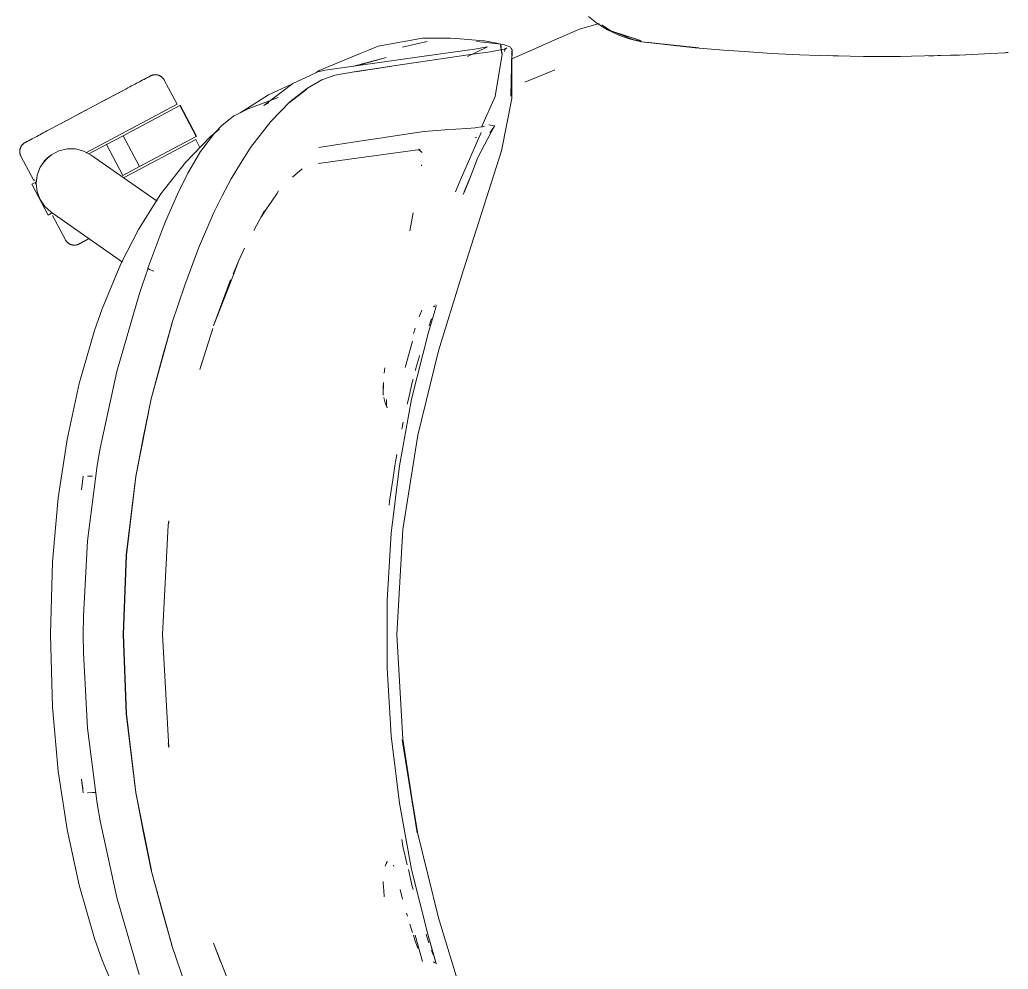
# Model space of a CAD drawing. Header units: millimetres. Extents: x 155927 to 317870, y -36033 to 97293.
# Drawn here: x 220217.9 to 220614, y 10293 to 10673.4 of the extents above; entities that cross this region are included whole.
import ezdxf

# ---------------------------------------------------------------- set-up
doc = ezdxf.new("R2010")
doc.units = ezdxf.units.MM
doc.header["$MEASUREMENT"] = 0
doc.layers.add('G-IMPT', color=8, linetype='CONTINUOUS', lineweight=9)
doc.layers.add('I-FURN', color=8, linetype='CONTINUOUS', lineweight=9)

msp = doc.modelspace()

# ---------------------------------------------------------------- linework, layer by layer
at = {"layer": 'G-IMPT'}
for p, q in [((220445.8, 10674.7), (220449.11, 10672.08)), ((220442.27, 10669.63), (220431.15, 10664.78)), ((220442.27, 10669.63), (220450.09, 10671.89)), ((220453.43, 10669.35), (220449.11, 10672.08)), ((220454.75, 10668.95), (220451.18, 10671.38)), ((220453.43, 10669.35), (220458.01, 10667.16)), ((220379.28, 10666.05), (220361.59, 10662.81)), ((220379.28, 10666.05), (220386.25, 10666.07)), ((220390.42, 10666.07), (220386.25, 10666.07)), ((220394.38, 10665.73), (220390.42, 10666.07)), ((220394.38, 10665.73), (220403.7, 10664.93)), ((220454.75, 10668.95), (220457.46, 10668.05)), ((220454.75, 10668.95), (220466.61, 10665.14)), ((220463.98, 10665.35), (220455.79, 10668.55)), ((220457.46, 10668.05), (220466.61, 10665.14)), ((220458.01, 10667.16), (220462.15, 10665.71)), ((220467.11, 10664.55), (220462.15, 10665.71)), ((220467.03, 10664.77), (220463.98, 10665.35)), ((220361.59, 10662.81), (220357.73, 10661.21)), ((220371.84, 10662.59), (220371.27, 10662.44)), ((220381.15, 10664.64), (220371.84, 10662.59)), ((220397.39, 10658.68), (220405.41, 10662.49)), ((220399.52, 10661.52), (220398.22, 10661.3)), ((220404.54, 10662.35), (220399.52, 10661.52)), ((220403.53, 10664.41), (220400.94, 10664.62)), ((220403.53, 10664.41), (220408.22, 10663.89)), ((220403.7, 10664.93), (220404.17, 10664.89)), ((220408.42, 10664.08), (220404.17, 10664.89)), ((220405.41, 10662.49), (220404.54, 10662.35)), ((220412.65, 10661.69), (220406.38, 10660.59)), ((220408.83, 10663.82), (220408.22, 10663.89)), ((220408.42, 10664.08), (220410.74, 10663.63)), ((220408.83, 10663.82), (220412.11, 10663.28)), ((220410.51, 10663.22), (220411.13, 10659.68)), ((220410.51, 10663.22), (220411.19, 10659.64)), ((220411.13, 10659.68), (220410.74, 10663.63)), ((220412.03, 10661.52), (220413.12, 10662.08)), ((220412.03, 10661.52), (220412.65, 10661.69)), ((220412.11, 10663.28), (220413.97, 10662.73)), ((220412.3, 10661.15), (220412.62, 10661.69)), ((220412.62, 10661.69), (220413.12, 10662.08)), ((220414.51, 10662.41), (220413.97, 10662.73)), ((220414.51, 10662.41), (220414.89, 10661.92)), ((220415.28, 10661.34), (220414.89, 10661.92)), ((220431.15, 10664.78), (220423.31, 10661.36)), ((220467.11, 10664.55), (220490.06, 10662.1)), ((220467.11, 10664.55), (220469.92, 10664.22)), ((220467.11, 10664.55), (220488.54, 10662.2)), ((220490.06, 10662.1), (220469.92, 10664.22)), ((220488.54, 10662.2), (220499.94, 10661.22)), ((220337.91, 10653.03), (220354.36, 10659.82)), ((220387.56, 10659.86), (220340.35, 10653.19)), ((220364.77, 10658.31), (220351.82, 10654.81)), ((220364.77, 10658.31), (220352.88, 10654.96)), ((220354.36, 10659.82), (220357.73, 10661.21)), ((220367.65, 10654.92), (220398.53, 10659.47)), ((220387.56, 10659.86), (220398.22, 10661.3)), ((220398.53, 10659.47), (220406.38, 10660.59)), ((220408.48, 10642.59), (220411.19, 10659.64)), ((220412.3, 10661.15), (220412.22, 10660.65)), ((220414.67, 10642.78), (220415.25, 10661.22)), ((220414.67, 10642.78), (220415.15, 10660.76)), ((220415.28, 10661.34), (220415.09, 10660.48)), ((220415.09, 10660.48), (220415.11, 10660.59)), ((220415.11, 10641.89), (220415.15, 10660.76)), ((220415.15, 10660.76), (220415.11, 10660.59)), ((220423.31, 10661.36), (220415.14, 10657.79)), ((220415.25, 10661.22), (220415.15, 10660.76)), ((220510.23, 10660.49), (220499.94, 10661.22)), ((220508.19, 10660.62), (220506.77, 10660.76)), ((220508.19, 10660.62), (220510.09, 10660.53)), ((220510.23, 10660.49), (220519.1, 10659.93)), ((220530.41, 10659.39), (220519.1, 10659.93)), ((220530.41, 10659.39), (220538.28, 10659.09)), ((220550.59, 10658.8), (220538.28, 10659.09)), ((220542.16, 10659.01), (220543.81, 10658.93)), ((220543.81, 10658.93), (220545.89, 10658.93)), ((220550.59, 10658.8), (220556.06, 10658.73)), ((220570.78, 10658.72), (220556.06, 10658.73)), ((220575.29, 10658.77), (220570.78, 10658.72)), ((220575.29, 10658.77), (220590.96, 10659.15)), ((220582.01, 10658.95), (220584.23, 10658.95)), ((220586.91, 10659.06), (220584.23, 10658.95)), ((220590.96, 10659.15), (220594.5, 10659.27)), ((220607.06, 10659.89), (220594.5, 10659.27)), ((220607.06, 10659.89), (220612.73, 10660.17)), ((220613.98, 10660.45), (220612.5, 10660.17)), ((220612.73, 10660.17), (220613.98, 10660.33)), ((220367.05, 10654.82), (220351.89, 10652.53)), ((220367.65, 10654.92), (220352.46, 10652.59)), ((220367.05, 10654.82), (220352.46, 10652.59)), ((220327.41, 10647.91), (220333.99, 10650.97)), ((220333.99, 10650.97), (220337.35, 10652.54)), ((220336.74, 10652.26), (220337.91, 10653.03)), ((220340.35, 10653.19), (220337.35, 10652.54)), ((220339.42, 10649.47), (220344.21, 10651.22)), ((220344.21, 10651.22), (220351.89, 10652.53)), ((220420.25, 10648.33), (220432.11, 10653.25)), ((220432.37, 10653.35), (220432.11, 10653.25)), ((220315.76, 10638.99), (220327.41, 10647.91)), ((220317.65, 10643.28), (220326.28, 10647.26)), ((220332.94, 10645.64), (220325.99, 10640.25)), ((220326.2, 10640.55), (220333.17, 10645.97)), ((220332.94, 10645.64), (220329.56, 10643.05)), ((220333.17, 10645.97), (220339, 10649.26)), ((220339.42, 10649.47), (220339, 10649.26)), ((220306.2, 10636.16), (220317.65, 10643.28)), ((220321.42, 10642.23), (220309.51, 10637.72)), ((220325.99, 10640.25), (220329.56, 10643.05)), ((220408.48, 10642.59), (220402.89, 10630.3)), ((220410.91, 10620.94), (220415.11, 10641.89)), ((220307.28, 10636.64), (220309.51, 10637.72)), ((220315.76, 10638.99), (220317.71, 10640.11)), ((220326.2, 10640.55), (220318.47, 10632.65)), ((220303.71, 10634.86), (220298.85, 10630.99)), ((220304.85, 10635.47), (220303.71, 10634.86)), ((220304.85, 10635.47), (220307.28, 10636.64)), ((220306.2, 10636.16), (220305.44, 10635.66)), ((220295.95, 10627.97), (220298.85, 10630.99)), ((220318.47, 10632.65), (220310.44, 10622.21)), ((220397.06, 10629.87), (220388.22, 10629.24)), ((220397.06, 10629.87), (220400.47, 10630.12)), ((220400.84, 10630.17), (220400.47, 10630.12)), ((220400.84, 10630.17), (220403.3, 10630.45)), ((220403.3, 10630.45), (220403.36, 10630.47)), ((220404.14, 10630.75), (220403.36, 10630.47)), ((220405.87, 10631.23), (220407.4, 10631.06)), ((220408.12, 10630.79), (220406.28, 10628.08)), ((220408.12, 10630.79), (220406.77, 10628.33)), ((220407.4, 10631.06), (220408.09, 10630.91)), ((220408.09, 10630.91), (220408.12, 10630.79)), ((220408.12, 10630.79), (220408.15, 10630.62)), ((220294.28, 10626.55), (220284.32, 10616.25)), ((220295.95, 10627.97), (220291.24, 10621.84)), ((220297.95, 10629.55), (220294.28, 10626.55)), ((220363.13, 10626.15), (220351.35, 10624.29)), ((220364.68, 10626.4), (220363.13, 10626.15)), ((220379.89, 10628.61), (220364.68, 10626.4)), ((220379.89, 10628.61), (220379.97, 10628.62)), ((220379.97, 10628.62), (220388.22, 10629.24)), ((220393.94, 10608.12), (220402.86, 10628.27)), ((220400.48, 10626.1), (220400.92, 10626.37)), ((220401.49, 10618.22), (220406.77, 10628.33)), ((220291.24, 10621.84), (220290.37, 10620.55)), ((220306.39, 10615.86), (220310.28, 10621.96)), ((220310.44, 10622.21), (220310.28, 10621.96)), ((220342.86, 10622.96), (220337.78, 10622.22)), ((220342.86, 10622.96), (220349.69, 10624.03)), ((220349.69, 10624.03), (220351.35, 10624.29)), ((220285.64, 10612.55), (220290.37, 10620.55)), ((220351.05, 10617.61), (220378.38, 10621.35)), ((220379.23, 10620.23), (220377.67, 10621.47)), ((220377.88, 10621.44), (220378.12, 10621.39)), ((220378.38, 10621.35), (220378.12, 10621.39)), ((220394.92, 10570.7), (220410.91, 10620.94)), ((220401.49, 10618.22), (220398.23, 10609.75)), ((220274.52, 10603.65), (220284.32, 10616.25)), ((220306.39, 10615.86), (220302.63, 10609.63)), ((220351.05, 10617.61), (220337.69, 10615.83)), ((220337.69, 10615.83), (220338.16, 10615.97)), ((220378.88, 10615.28), (220378.84, 10614.93)), ((220281.11, 10603.5), (220285.64, 10612.55)), ((220281.11, 10603.5), (220285.33, 10611.95)), ((220281.33, 10603.94), (220285.64, 10612.55)), ((220285.64, 10612.55), (220285.33, 10611.95)), ((220327.19, 10610.33), (220331.1, 10613.67)), ((220398.24, 10609.96), (220396.06, 10604.46)), ((220396.22, 10604.85), (220398.24, 10609.96)), ((220299.06, 10602.84), (220302.63, 10609.63)), ((220392.54, 10604.46), (220393.94, 10608.12)), ((220398.23, 10609.75), (220396.22, 10604.85)), ((220274.52, 10603.65), (220265.54, 10589.36)), ((220281.11, 10603.5), (220276.34, 10592.54)), ((220281.33, 10603.94), (220281.11, 10603.5)), ((220299.06, 10602.84), (220295.67, 10596.11)), ((220317.42, 10598.56), (220320.92, 10603.7)), ((220320.92, 10603.7), (220321.67, 10604.8)), ((220396.22, 10604.85), (220395.66, 10603.44)), ((220317.03, 10597.99), (220317.42, 10598.56)), ((220289.49, 10581.89), (220295.67, 10596.11)), ((220311.79, 10588.9), (220315.98, 10597)), ((220314.47, 10594.23), (220317.03, 10597.99)), ((220314.47, 10594.23), (220315.98, 10597)), ((220374.2, 10588.81), (220375.61, 10596.06)), ((220276.34, 10592.54), (220274.86, 10588.86)), ((220265.54, 10589.36), (220258.45, 10575.58)), ((220274.86, 10588.86), (220269.29, 10573.9)), ((220289.49, 10581.89), (220284.03, 10567.01)), ((220307.92, 10581.86), (220305.72, 10577.01)), ((220250.93, 10557.61), (220258.45, 10575.58)), ((220305.72, 10577.01), (220303, 10569.93)), ((220305.72, 10577.01), (220303.41, 10571.56)), ((220269.33, 10573.9), (220266.92, 10566.96)), ((220269.29, 10573.9), (220269.32, 10573.76)), ((220269.32, 10573.76), (220269.33, 10573.9)), ((220269.32, 10573.76), (220269.73, 10573.5)), ((220269.32, 10573.76), (220269.34, 10573.72)), ((220269.73, 10573.5), (220269.34, 10573.72)), ((220270.56, 10573.11), (220269.73, 10573.5)), ((220269.91, 10573.39), (220269.73, 10573.5)), ((220270.56, 10573.11), (220269.91, 10573.39)), ((220270.56, 10573.11), (220271.61, 10572.69)), ((220270.56, 10573.11), (220271.02, 10572.91)), ((220271.61, 10572.69), (220271.02, 10572.91)), ((220394.92, 10570.7), (220385.74, 10540.72)), ((220265.73, 10563.36), (220266.92, 10566.96)), ((220279.03, 10552.09), (220284.03, 10567.01)), ((220295.62, 10550.75), (220302.44, 10569.16)), ((220295.62, 10550.75), (220302.33, 10568.2)), ((220302.33, 10568.2), (220303, 10569.93)), ((220256.78, 10532.53), (220265.73, 10563.36)), ((220383.69, 10558.36), (220384.3, 10558.74)), ((220383.69, 10558.36), (220383.9, 10558.5)), ((220384.72, 10558.67), (220384.65, 10558.37)), ((220384.69, 10559.13), (220384.78, 10558.89)), ((220384.78, 10558.89), (220384.72, 10558.67)), ((220247.86, 10548.87), (220250.93, 10557.61)), ((220378.38, 10555.42), (220378.01, 10554.41)), ((220378.38, 10555.42), (220379, 10557.08)), ((220381.51, 10547.67), (220384.58, 10558.1)), ((220384.65, 10558.37), (220384.58, 10558.1)), ((220270.64, 10521.59), (220279.03, 10552.09)), ((220270.64, 10521.59), (220279.07, 10552)), ((220275.29, 10538.84), (220279.07, 10552)), ((220382.67, 10552.87), (220381.93, 10550.77)), ((220382.67, 10552.87), (220382.91, 10553.53)), ((220247.86, 10548.87), (220241.69, 10527.63)), ((220290.09, 10533.28), (220295.34, 10549.77)), ((220374.96, 10521.35), (220381.51, 10547.67)), ((220375.67, 10547.66), (220376.4, 10549.88)), ((220375.23, 10544.57), (220372.3, 10534.11)), ((220275.29, 10538.84), (220270.64, 10521.59)), ((220377.43, 10507.04), (220385.74, 10540.72)), ((220377.93, 10538.25), (220378.14, 10538.93)), ((220290.09, 10533.28), (220291.17, 10536.72)), ((220376.82, 10534.25), (220377.93, 10538.25)), ((220256.78, 10532.53), (220250.12, 10501.74)), ((220363.94, 10531.86), (220364.15, 10533.95)), ((220376.5, 10533.11), (220376.45, 10532.93)), ((220376.82, 10534.25), (220376.5, 10533.11)), ((220241.69, 10527.63), (220236.87, 10505.27)), ((220363.54, 10523), (220363.63, 10528.06)), ((220363.63, 10528.06), (220363.54, 10525.79)), ((220375.2, 10528.09), (220373.64, 10521.34)), ((220375.2, 10528.09), (220375.53, 10529.39)), ((220363.54, 10523), (220363.54, 10525.79)), ((220270.64, 10521.59), (220264.47, 10490.47)), ((220270.64, 10521.59), (220264.47, 10490.55)), ((220270.64, 10521.59), (220267.56, 10506.57)), ((220364.39, 10519.9), (220363.79, 10522.05)), ((220365.08, 10517.95), (220364.39, 10519.9)), ((220364.82, 10521.16), (220364.83, 10521.3)), ((220364.86, 10519), (220364.83, 10521.3)), ((220364.86, 10519), (220365.08, 10517.95)), ((220374.96, 10521.35), (220370.03, 10494.69)), ((220373.19, 10519.36), (220373.64, 10521.34)), ((220370.99, 10509.32), (220371.53, 10512.13)), ((220377.43, 10507.04), (220371.43, 10469.12)), ((220236.87, 10505.27), (220233.38, 10481.85)), ((220264.47, 10490.47), (220267.56, 10506.57)), ((220248.93, 10494.82), (220250.12, 10501.74)), ((220369.06, 10499.21), (220368.51, 10496.31)), ((220368.26, 10494.68), (220368.51, 10496.31)), ((220245.12, 10464.65), (220248.93, 10494.82)), ((220370.03, 10494.69), (220366.73, 10467.77)), ((220367.41, 10489.06), (220368.26, 10494.68)), ((220243.28, 10490.55), (220242.63, 10485.14)), ((220247.14, 10490.51), (220245.04, 10490.58)), ((220245.04, 10490.58), (220245.16, 10490.58)), ((220260.64, 10458.95), (220264.47, 10490.55)), ((220260.68, 10458.91), (220264.47, 10490.47)), ((220264.47, 10490.47), (220262.52, 10474.99)), ((220367.41, 10489.06), (220366.12, 10480.53)), ((220233.38, 10481.85), (220231.12, 10456.28)), ((220366.12, 10480.53), (220365.93, 10478.87)), ((220260.68, 10458.91), (220262.52, 10474.99)), ((220277.41, 10470.86), (220277.67, 10472.64)), ((220277.41, 10470.86), (220277.64, 10472.17)), ((220277.68, 10472.41), (220277.64, 10472.17)), ((220275.08, 10427.14), (220277.41, 10470.86)), ((220275.14, 10427.14), (220277.41, 10470.86)), ((220365.08, 10440.7), (220366.73, 10467.77)), ((220371.43, 10469.12), (220369.07, 10427.14)), ((220243.5, 10434.45), (220245.12, 10464.65)), ((220231.12, 10456.28), (220230.27, 10427.14)), ((220260.64, 10458.95), (220259.31, 10427.14)), ((220260.68, 10458.91), (220259.54, 10427.14)), ((220260.01, 10444.02), (220260.68, 10458.91)), ((220260.01, 10444.02), (220259.54, 10427.14)), ((220365.08, 10440.7), (220365.08, 10413.58)), ((220243.5, 10434.45), (220243.41, 10427.14)), ((220230.27, 10427.14), (220231.12, 10397.99)), ((220243.5, 10419.82), (220243.41, 10427.14)), ((220259.31, 10427.14), (220260.64, 10395.32)), ((220260.68, 10395.36), (220259.54, 10427.14)), ((220260.01, 10410.25), (220259.54, 10427.14)), ((220275.14, 10427.14), (220277.64, 10381.8)), ((220371.43, 10385.15), (220369.07, 10427.14)), ((220243.5, 10419.82), (220245.12, 10389.62)), ((220365.08, 10413.58), (220366.73, 10386.51)), ((220260.68, 10395.36), (220260.01, 10410.25)), ((220231.12, 10397.99), (220233.38, 10372.42)), ((220260.64, 10395.32), (220264.47, 10363.73)), ((220262.52, 10379.28), (220260.68, 10395.36)), ((220260.68, 10395.36), (220264.47, 10363.81)), ((220245.12, 10389.62), (220248.93, 10359.45)), ((220370.03, 10359.59), (220366.73, 10386.51)), ((220377.43, 10347.23), (220371.17, 10384.98)), ((220371.17, 10384.98), (220377.16, 10347.61)), ((220371.43, 10385.15), (220377.16, 10347.61)), ((220277.64, 10381.8), (220277.41, 10383.41)), ((220277.41, 10383.41), (220277.64, 10382.1)), ((220277.68, 10381.86), (220277.64, 10382.1)), ((220262.52, 10379.28), (220264.47, 10363.81)), ((220233.38, 10372.42), (220236.87, 10349)), ((220243.28, 10363.72), (220242.63, 10369.14)), ((220243.2, 10365.37), (220242.63, 10369.14)), ((220245.04, 10363.69), (220247.14, 10363.76)), ((220245.04, 10363.69), (220245.16, 10363.69)), ((220248.38, 10363.81), (220247.14, 10363.76)), ((220264.47, 10363.81), (220267.56, 10347.7)), ((220264.47, 10363.81), (220270.68, 10332.56)), ((220270.68, 10332.56), (220264.47, 10363.73)), ((220248.93, 10359.45), (220250.12, 10352.53)), ((220374.96, 10332.92), (220370.03, 10359.59)), ((220250.12, 10352.53), (220256.78, 10321.74)), ((220241.69, 10326.64), (220236.87, 10349)), ((220270.64, 10332.68), (220267.56, 10347.7)), ((220371.01, 10344.96), (220371.48, 10342.33)), ((220385.74, 10313.55), (220377.43, 10347.23)), ((220371.48, 10342.33), (220373.19, 10334.91)), ((220275.29, 10315.43), (220270.64, 10332.68)), ((220270.64, 10332.68), (220279.07, 10302.27)), ((220270.64, 10332.68), (220279.03, 10302.18)), ((220365.08, 10336.32), (220364.39, 10334.37)), ((220365.08, 10336.32), (220364.86, 10335.28)), ((220367.75, 10334.72), (220367.88, 10334.31)), ((220373.64, 10332.93), (220375.2, 10326.18)), ((220374.96, 10332.92), (220381.51, 10306.6)), ((220247.86, 10305.4), (220241.69, 10326.64)), ((220363.54, 10328.23), (220363.55, 10327.53)), ((220363.65, 10326.16), (220363.55, 10327.53)), ((220363.65, 10326.16), (220363.92, 10322.45)), ((220371.34, 10321.1), (220370.35, 10324.96)), ((220375.2, 10326.18), (220375.54, 10324.9)), ((220265.73, 10290.91), (220256.78, 10321.74)), ((220363.92, 10322.45), (220363.96, 10321.97)), ((220371.34, 10321.1), (220370.95, 10322.63)), ((220275.29, 10315.43), (220279.07, 10302.27)), ((220373.25, 10314.31), (220372.92, 10315.43)), ((220385.74, 10313.55), (220394.92, 10283.58)), ((220375.03, 10308.52), (220374.24, 10311.02)), ((220250.93, 10296.66), (220247.86, 10305.4)), ((220375.28, 10307.74), (220375.03, 10308.52)), ((220376.43, 10304.3), (220375.66, 10306.61)), ((220376.32, 10306.61), (220379.35, 10296.18)), ((220380.88, 10306.6), (220380.73, 10307.06)), ((220380.88, 10306.6), (220381.62, 10304.38)), ((220381.51, 10306.6), (220384.78, 10295.38)), ((220381.51, 10306.6), (220384.57, 10296.07)), ((220381.51, 10306.6), (220384.63, 10295.78)), ((220284.03, 10287.26), (220279.03, 10302.18)), ((220295.62, 10303.52), (220298.34, 10296.09)), ((220295.62, 10303.52), (220302.33, 10286.07)), ((220376.43, 10304.3), (220376.68, 10303.58)), ((220377.44, 10301.42), (220376.68, 10303.58)), ((220381.9, 10303.57), (220381.62, 10304.38)), ((220382.89, 10300.82), (220383.24, 10299.85)), ((220383.24, 10299.85), (220383.64, 10298.78)), ((220250.93, 10296.66), (220258.45, 10278.69)), ((220383.69, 10295.92), (220384.3, 10295.53)), ((220383.69, 10295.92), (220383.9, 10295.77)), ((220384.57, 10296.07), (220384.63, 10295.78)), ((220384.78, 10295.38), (220384.65, 10295.14))]:
    msp.add_line(p, q, dxfattribs=at)
at = {"layer": 'I-FURN'}
for p, q in [((220267.26, 10649.26), (220267.73, 10649.51)), ((220267.96, 10649.64), (220267.52, 10649.4)), ((220267.73, 10649.51), (220268.16, 10649.74)), ((220268.37, 10649.85), (220267.96, 10649.64)), ((220268.16, 10649.74), (220268.55, 10649.95)), ((220268.75, 10650.05), (220268.37, 10649.85)), ((220268.55, 10649.95), (220268.9, 10650.14)), ((220269.08, 10650.23), (220268.75, 10650.05)), ((220268.9, 10650.14), (220269.22, 10650.31)), ((220269.38, 10650.39), (220269.08, 10650.23)), ((220269.22, 10650.31), (220269.5, 10650.45)), ((220269.64, 10650.53), (220269.38, 10650.39)), ((220269.5, 10650.45), (220269.74, 10650.58)), ((220269.86, 10650.64), (220269.64, 10650.53)), ((220269.74, 10650.58), (220269.94, 10650.69)), ((220270.04, 10650.74), (220269.86, 10650.64)), ((220269.94, 10650.69), (220270.11, 10650.78)), ((220270.18, 10650.81), (220270.04, 10650.74)), ((220270.11, 10650.78), (220270.23, 10650.84)), ((220270.28, 10650.87), (220270.18, 10650.81)), ((220270.23, 10650.84), (220270.31, 10650.88)), ((220270.34, 10650.9), (220270.28, 10650.87)), ((220270.31, 10650.88), (220270.35, 10650.91)), ((220270.36, 10650.91), (220270.34, 10650.9)), ((220270.35, 10650.91), (220270.36, 10650.91)), ((220270.36, 10650.91), (220270.5, 10650.98)), ((220270.5, 10650.98), (220270.65, 10651.05)), ((220270.65, 10651.05), (220270.8, 10651.11)), ((220270.8, 10651.11), (220270.95, 10651.17)), ((220270.95, 10651.17), (220271.1, 10651.21)), ((220271.1, 10651.21), (220271.26, 10651.26)), ((220271.26, 10651.26), (220271.41, 10651.29)), ((220271.41, 10651.29), (220271.57, 10651.32)), ((220271.57, 10651.32), (220271.73, 10651.35)), ((220271.73, 10651.35), (220271.89, 10651.37)), ((220271.89, 10651.37), (220272.05, 10651.38)), ((220272.05, 10651.38), (220272.21, 10651.38)), ((220272.21, 10651.38), (220272.37, 10651.38)), ((220272.37, 10651.38), (220272.54, 10651.37)), ((220272.54, 10651.37), (220272.7, 10651.36)), ((220272.7, 10651.36), (220272.86, 10651.34)), ((220272.86, 10651.34), (220273.02, 10651.31)), ((220273.02, 10651.31), (220273.17, 10651.27)), ((220273.17, 10651.27), (220273.33, 10651.23)), ((220273.33, 10651.23), (220273.48, 10651.19)), ((220273.48, 10651.19), (220273.64, 10651.13)), ((220273.64, 10651.13), (220273.79, 10651.08)), ((220273.79, 10651.08), (220273.93, 10651.01)), ((220273.93, 10651.01), (220274.08, 10650.94)), ((220274.08, 10650.94), (220274.22, 10650.87)), ((220274.22, 10650.87), (220274.36, 10650.78)), ((220274.36, 10650.78), (220274.5, 10650.7)), ((220274.5, 10650.7), (220274.63, 10650.6)), ((220274.63, 10650.6), (220274.76, 10650.51)), ((220274.76, 10650.51), (220274.88, 10650.4)), ((220274.88, 10650.4), (220275, 10650.3)), ((220275, 10650.3), (220275.12, 10650.18)), ((220275.12, 10650.18), (220275.23, 10650.07)), ((220275.23, 10650.07), (220275.33, 10649.95)), ((220275.33, 10649.95), (220275.43, 10649.82)), ((220275.43, 10649.82), (220275.53, 10649.69)), ((220275.53, 10649.69), (220275.62, 10649.56)), ((220275.62, 10649.56), (220275.71, 10649.42)), ((220260.45, 10645.64), (220259.64, 10645.21)), ((220261.24, 10646.06), (220260.45, 10645.64)), ((220262, 10646.46), (220261.24, 10646.06)), ((220262.73, 10646.86), (220262, 10646.46)), ((220263.44, 10647.23), (220262.73, 10646.86)), ((220264.12, 10647.59), (220263.44, 10647.23)), ((220264.77, 10647.94), (220264.12, 10647.59)), ((220265.38, 10648.26), (220264.77, 10647.94)), ((220265.97, 10648.57), (220265.38, 10648.26)), ((220265.65, 10648.41), (220266.22, 10648.71)), ((220266.52, 10648.87), (220265.97, 10648.57)), ((220266.22, 10648.71), (220266.76, 10649)), ((220267.03, 10649.14), (220266.52, 10648.87)), ((220266.76, 10649), (220267.26, 10649.26)), ((220267.52, 10649.4), (220267.03, 10649.14)), ((220275.71, 10649.42), (220275.79, 10649.28)), ((220275.79, 10649.28), (220275.81, 10649.24)), ((220280.96, 10639.56), (220275.81, 10649.24)), ((220251.91, 10641.1), (220252.87, 10641.61)), ((220253.38, 10641.88), (220252.43, 10641.38)), ((220252.87, 10641.61), (220253.82, 10642.12)), ((220254.33, 10642.39), (220253.38, 10641.88)), ((220253.82, 10642.12), (220254.76, 10642.62)), ((220255.26, 10642.88), (220254.33, 10642.39)), ((220254.76, 10642.62), (220255.68, 10643.11)), ((220256.17, 10643.37), (220255.26, 10642.88)), ((220255.68, 10643.11), (220256.59, 10643.59)), ((220257.07, 10643.84), (220256.17, 10643.37)), ((220256.59, 10643.59), (220257.47, 10644.06)), ((220257.94, 10644.31), (220257.07, 10643.84)), ((220257.47, 10644.06), (220258.34, 10644.52)), ((220258.8, 10644.77), (220257.94, 10644.31)), ((220258.34, 10644.52), (220259.19, 10644.97)), ((220259.64, 10645.21), (220258.8, 10644.77)), ((220280.96, 10639.56), (220244.35, 10620.09)), ((220245.49, 10637.69), (220244.49, 10637.15)), ((220244.95, 10637.4), (220245.95, 10637.93)), ((220246.5, 10638.22), (220245.49, 10637.69)), ((220245.95, 10637.93), (220246.96, 10638.47)), ((220247.5, 10638.76), (220246.5, 10638.22)), ((220246.96, 10638.47), (220247.96, 10639)), ((220248.5, 10639.29), (220247.5, 10638.76)), ((220247.96, 10639), (220248.96, 10639.53)), ((220249.49, 10639.82), (220248.5, 10639.29)), ((220248.96, 10639.53), (220249.95, 10640.06)), ((220250.48, 10640.34), (220249.49, 10639.82)), ((220249.95, 10640.06), (220250.93, 10640.58)), ((220251.46, 10640.86), (220250.48, 10640.34)), ((220250.93, 10640.58), (220251.91, 10641.1)), ((220252.43, 10641.38), (220251.46, 10640.86)), ((220259.37, 10626.95), (220282.08, 10639.02)), ((220282.08, 10639.02), (220288.65, 10626.66)), ((220288.82, 10626.75), (220282.25, 10639.11)), ((220237.05, 10633.2), (220238.01, 10633.71)), ((220238.53, 10633.99), (220237.57, 10633.48)), ((220238.01, 10633.71), (220238.98, 10634.23)), ((220239.51, 10634.51), (220238.53, 10633.99)), ((220238.98, 10634.23), (220239.96, 10634.75)), ((220240.49, 10635.03), (220239.51, 10634.51)), ((220239.96, 10634.75), (220240.95, 10635.27)), ((220241.48, 10635.56), (220240.49, 10635.03)), ((220240.95, 10635.27), (220241.94, 10635.8)), ((220242.48, 10636.09), (220241.48, 10635.56)), ((220241.94, 10635.8), (220242.94, 10636.33)), ((220243.48, 10636.62), (220242.48, 10636.09)), ((220242.94, 10636.33), (220243.94, 10636.87)), ((220244.49, 10637.15), (220243.48, 10636.62)), ((220243.94, 10636.87), (220244.95, 10637.4)), ((220231.25, 10630.12), (220230.43, 10629.68)), ((220232.1, 10630.57), (220231.25, 10630.12)), ((220232.97, 10631.03), (220232.1, 10630.57)), ((220233.85, 10631.5), (220232.97, 10631.03)), ((220234.76, 10631.98), (220233.85, 10631.5)), ((220234.27, 10631.72), (220235.18, 10632.21)), ((220235.68, 10632.47), (220234.76, 10631.98)), ((220235.18, 10632.21), (220236.11, 10632.7)), ((220236.62, 10632.97), (220235.68, 10632.47)), ((220236.11, 10632.7), (220237.05, 10633.2)), ((220237.57, 10633.48), (220236.62, 10632.97)), ((220223.18, 10625.82), (220222.71, 10625.58)), ((220222.92, 10625.69), (220223.4, 10625.94)), ((220223.68, 10626.09), (220223.18, 10625.82)), ((220223.4, 10625.94), (220223.92, 10626.22)), ((220224.22, 10626.38), (220223.68, 10626.09)), ((220223.92, 10626.22), (220224.47, 10626.51)), ((220224.78, 10626.68), (220224.22, 10626.38)), ((220224.47, 10626.51), (220225.06, 10626.82)), ((220225.39, 10627), (220224.78, 10626.68)), ((220226.02, 10627.33), (220225.39, 10627)), ((220226.68, 10627.69), (220226.02, 10627.33)), ((220227.38, 10628.06), (220226.68, 10627.69)), ((220228.1, 10628.44), (220227.38, 10628.06)), ((220228.85, 10628.84), (220228.1, 10628.44)), ((220229.63, 10629.25), (220228.85, 10628.84)), ((220230.43, 10629.68), (220229.63, 10629.25)), ((220252.73, 10623.42), (220259.37, 10626.95)), ((220259.37, 10626.95), (220265.94, 10614.59)), ((220288.65, 10626.66), (220265.94, 10614.59)), ((220218.09, 10621.7), (220218.14, 10621.85)), ((220218.14, 10621.85), (220218.19, 10622.01)), ((220218.19, 10622.01), (220218.25, 10622.16)), ((220218.25, 10622.16), (220218.31, 10622.3)), ((220218.31, 10622.3), (220218.38, 10622.45)), ((220218.38, 10622.45), (220218.46, 10622.59)), ((220218.46, 10622.59), (220218.54, 10622.73)), ((220218.54, 10622.73), (220218.63, 10622.87)), ((220218.63, 10622.87), (220218.72, 10623)), ((220218.72, 10623), (220218.82, 10623.13)), ((220218.82, 10623.13), (220218.92, 10623.25)), ((220218.92, 10623.25), (220219.03, 10623.37)), ((220219.03, 10623.37), (220219.14, 10623.49)), ((220219.14, 10623.49), (220219.26, 10623.6)), ((220219.26, 10623.6), (220219.38, 10623.7)), ((220219.38, 10623.7), (220219.5, 10623.8)), ((220219.5, 10623.8), (220219.63, 10623.9)), ((220219.63, 10623.9), (220219.77, 10623.99)), ((220219.77, 10623.99), (220219.9, 10624.08)), ((220219.9, 10624.08), (220220.04, 10624.16)), ((220220.04, 10624.16), (220220.08, 10624.18)), ((220220.08, 10624.18), (220220.1, 10624.19)), ((220220.09, 10624.18), (220220.08, 10624.18)), ((220220.13, 10624.2), (220220.09, 10624.18)), ((220220.1, 10624.19), (220220.16, 10624.22)), ((220220.21, 10624.25), (220220.13, 10624.2)), ((220220.16, 10624.22), (220220.26, 10624.27)), ((220220.33, 10624.31), (220220.21, 10624.25)), ((220220.26, 10624.27), (220220.4, 10624.35)), ((220220.5, 10624.4), (220220.33, 10624.31)), ((220220.4, 10624.35), (220220.58, 10624.44)), ((220220.7, 10624.5), (220220.5, 10624.4)), ((220220.58, 10624.44), (220220.8, 10624.56)), ((220220.94, 10624.63), (220220.7, 10624.5)), ((220220.8, 10624.56), (220221.06, 10624.7)), ((220221.22, 10624.78), (220220.94, 10624.63)), ((220221.06, 10624.7), (220221.36, 10624.86)), ((220221.53, 10624.95), (220221.22, 10624.78)), ((220221.36, 10624.86), (220221.69, 10625.03)), ((220221.89, 10625.14), (220221.53, 10624.95)), ((220221.69, 10625.03), (220222.07, 10625.23)), ((220222.28, 10625.35), (220221.89, 10625.14)), ((220222.07, 10625.23), (220222.48, 10625.45)), ((220222.71, 10625.58), (220222.28, 10625.35)), ((220222.48, 10625.45), (220222.92, 10625.69)), ((220245.67, 10619.66), (220252.73, 10623.42)), ((220252.73, 10623.42), (220259.3, 10611.06)), ((220288.47, 10625.43), (220259.77, 10610.17)), ((220290.15, 10622.27), (220288.47, 10625.43)), ((220217.94, 10620.58), (220217.95, 10620.75)), ((220217.95, 10620.42), (220217.94, 10620.58)), ((220217.95, 10620.91), (220217.97, 10621.07)), ((220217.95, 10620.75), (220217.95, 10620.91)), ((220217.96, 10620.26), (220217.95, 10620.42)), ((220217.98, 10620.1), (220217.96, 10620.26)), ((220217.97, 10621.07), (220217.99, 10621.23)), ((220218, 10619.94), (220217.98, 10620.1)), ((220217.99, 10621.23), (220218.02, 10621.39)), ((220218.03, 10619.78), (220218, 10619.94)), ((220218.02, 10621.39), (220218.05, 10621.54)), ((220218.07, 10619.63), (220218.03, 10619.78)), ((220218.05, 10621.54), (220218.09, 10621.7)), ((220218.11, 10619.47), (220218.07, 10619.63)), ((220218.16, 10619.32), (220218.11, 10619.47)), ((220218.21, 10619.17), (220218.16, 10619.32)), ((220218.28, 10619.02), (220218.21, 10619.17)), ((220218.34, 10618.87), (220218.28, 10619.02)), ((220218.42, 10618.73), (220218.34, 10618.87)), ((220218.42, 10618.73), (220223.57, 10609.04)), ((220228.94, 10617.95), (220226.64, 10615.17)), ((220228.1, 10617.09), (220230.64, 10619.31)), ((220230.36, 10619.1), (220228.94, 10617.95)), ((220230.64, 10619.31), (220233.64, 10620.86)), ((220233.64, 10620.86), (220236.92, 10621.64)), ((220236.92, 10621.64), (220240.29, 10621.62)), ((220240.29, 10621.62), (220243.56, 10620.79)), ((220243.56, 10620.79), (220246.54, 10619.2)), ((220246.54, 10619.2), (220272.97, 10600.69)), ((220224.95, 10611.18), (220226.17, 10614.32)), ((220226.17, 10614.32), (220228.1, 10617.09)), ((220265.94, 10614.59), (220259.3, 10611.06)), ((220224.52, 10607.83), (220224.95, 10611.18)), ((220222.76, 10607.48), (220224.15, 10608.22)), ((220222.76, 10607.48), (220229.33, 10595.12)), ((220223.94, 10609.24), (220223.57, 10609.04)), ((220224.15, 10608.22), (220224.06, 10608.17)), ((220224.55, 10607.46), (220224.15, 10608.22)), ((220224.9, 10604.48), (220224.52, 10607.83)), ((220226.08, 10601.32), (220224.9, 10604.48)), ((220227.98, 10598.53), (220226.08, 10601.32)), ((220230.49, 10596.28), (220227.98, 10598.53)), ((220230.72, 10595.86), (220229.33, 10595.12)), ((220259.08, 10576.26), (220230.49, 10596.28)), ((220230.64, 10595.81), (220230.72, 10595.86)), ((220231.08, 10594.91), (220236.23, 10585.23)), ((220236.25, 10585.19), (220236.23, 10585.23)), ((220236.33, 10585.05), (220236.25, 10585.19)), ((220236.41, 10584.91), (220236.33, 10585.05)), ((220236.5, 10584.78), (220236.41, 10584.91)), ((220236.6, 10584.65), (220236.5, 10584.78)), ((220236.7, 10584.53), (220236.6, 10584.65)), ((220236.81, 10584.4), (220236.7, 10584.53)), ((220236.92, 10584.29), (220236.81, 10584.4)), ((220237.03, 10584.18), (220236.92, 10584.29)), ((220237.15, 10584.07), (220237.03, 10584.18)), ((220237.28, 10583.97), (220237.15, 10584.07)), ((220237.41, 10583.87), (220237.28, 10583.97)), ((220237.54, 10583.77), (220237.41, 10583.87)), ((220237.67, 10583.69), (220237.54, 10583.77)), ((220237.81, 10583.61), (220237.67, 10583.69)), ((220237.96, 10583.53), (220237.81, 10583.61)), ((220238.1, 10583.46), (220237.96, 10583.53)), ((220238.25, 10583.4), (220238.1, 10583.46)), ((220238.4, 10583.34), (220238.25, 10583.4)), ((220238.55, 10583.28), (220238.4, 10583.34)), ((220238.71, 10583.24), (220238.55, 10583.28)), ((220238.86, 10583.2), (220238.71, 10583.24)), ((220239.02, 10583.16), (220238.86, 10583.2)), ((220239.18, 10583.14), (220239.02, 10583.16)), ((220239.34, 10583.12), (220239.18, 10583.14)), ((220239.5, 10583.1), (220239.34, 10583.12)), ((220239.66, 10583.09), (220239.5, 10583.1)), ((220239.82, 10583.09), (220239.66, 10583.09)), ((220239.98, 10583.1), (220239.82, 10583.09)), ((220240.14, 10583.11), (220239.98, 10583.1)), ((220240.3, 10583.12), (220240.14, 10583.11)), ((220240.46, 10583.15), (220240.3, 10583.12)), ((220240.62, 10583.18), (220240.46, 10583.15)), ((220240.78, 10583.21), (220240.62, 10583.18)), ((220240.93, 10583.26), (220240.78, 10583.21)), ((220241.09, 10583.31), (220240.93, 10583.26)), ((220241.24, 10583.36), (220241.09, 10583.31)), ((220241.39, 10583.42), (220241.24, 10583.36)), ((220241.53, 10583.49), (220241.39, 10583.42)), ((220241.68, 10583.56), (220241.53, 10583.49)), ((220241.73, 10583.59), (220241.68, 10583.57)), ((220241.68, 10583.57), (220241.68, 10583.56)), ((220241.68, 10583.56), (220241.7, 10583.57)), ((220241.7, 10583.57), (220241.76, 10583.61)), ((220241.81, 10583.63), (220241.73, 10583.59)), ((220241.76, 10583.61), (220241.86, 10583.66)), ((220241.93, 10583.7), (220241.81, 10583.63)), ((220241.86, 10583.66), (220242, 10583.73)), ((220242.09, 10583.78), (220241.93, 10583.7)), ((220242, 10583.73), (220242.18, 10583.83)), ((220242.29, 10583.89), (220242.09, 10583.78)), ((220242.18, 10583.83), (220242.4, 10583.95)), ((220242.53, 10584.02), (220242.29, 10583.89)), ((220242.4, 10583.95), (220242.66, 10584.08)), ((220242.81, 10584.17), (220242.53, 10584.02)), ((220242.66, 10584.08), (220242.95, 10584.24)), ((220243.13, 10584.33), (220242.81, 10584.17)), ((220242.95, 10584.24), (220243.29, 10584.42)), ((220243.49, 10584.52), (220243.13, 10584.33)), ((220243.29, 10584.42), (220243.66, 10584.62)), ((220243.88, 10584.73), (220243.49, 10584.52)), ((220243.66, 10584.62), (220244.07, 10584.84)), ((220244.31, 10584.96), (220243.88, 10584.73)), ((220244.07, 10584.84), (220244.52, 10585.07)), ((220244.77, 10585.21), (220244.31, 10584.96)), ((220244.52, 10585.07), (220245, 10585.33)), ((220245.28, 10585.48), (220244.77, 10585.21)), ((220245, 10585.33), (220245.52, 10585.6)), ((220245.81, 10585.76), (220245.28, 10585.48))]:
    msp.add_line(p, q, dxfattribs=at)
for points in [[(220227.54, 10616.43), (220227.85, 10616.83), (220228.18, 10617.24), (220228.59, 10617.61)], [(220224.55, 10607.46), (220224.54, 10607.7), (220224.54, 10608.23), (220224.58, 10608.9), (220224.62, 10609.28)]]:
    msp.add_open_spline(points, degree=3, dxfattribs=at)
msp.add_open_spline([(220225.15, 10611.88), (220225.29, 10612.35), (220225.51, 10612.98), (220225.81, 10613.61), (220225.89, 10613.77)], degree=3, knots=[-0.6, -0.6, -0.6, -0.6, -0.5, -0.4680239, -0.4680239, -0.4680239, -0.4680239], dxfattribs=at)

doc.saveas('drawing.dxf')
